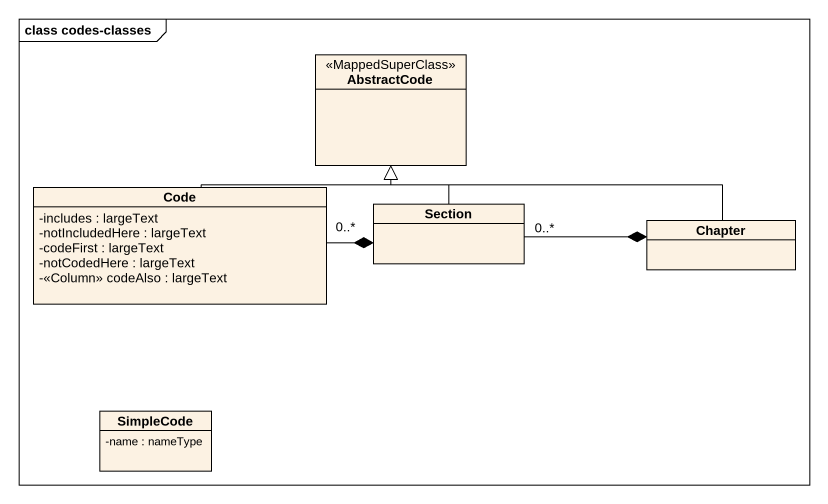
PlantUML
@startuml
mainframe class codes-classes
hide circle
hide empty members
skinparam classAttributeIconSize 0
class AbstractCode <<MappedSuperClass>>
class Code {
  -includes : largeText
  -notIncludedHere : largeText
  -codeFirst : largeText
  -notCodedHere : largeText
  -<<Column>> codeAlso : largeText
}
class Section
class Chapter
class SimpleCode {
  -name : nameType
}
Code -up-|> AbstractCode
Section -up-|> AbstractCode
Section *-left- "0..*" Code
Chapter -left-|> AbstractCode
Chapter *-left- "0..*" Section
@enduml
